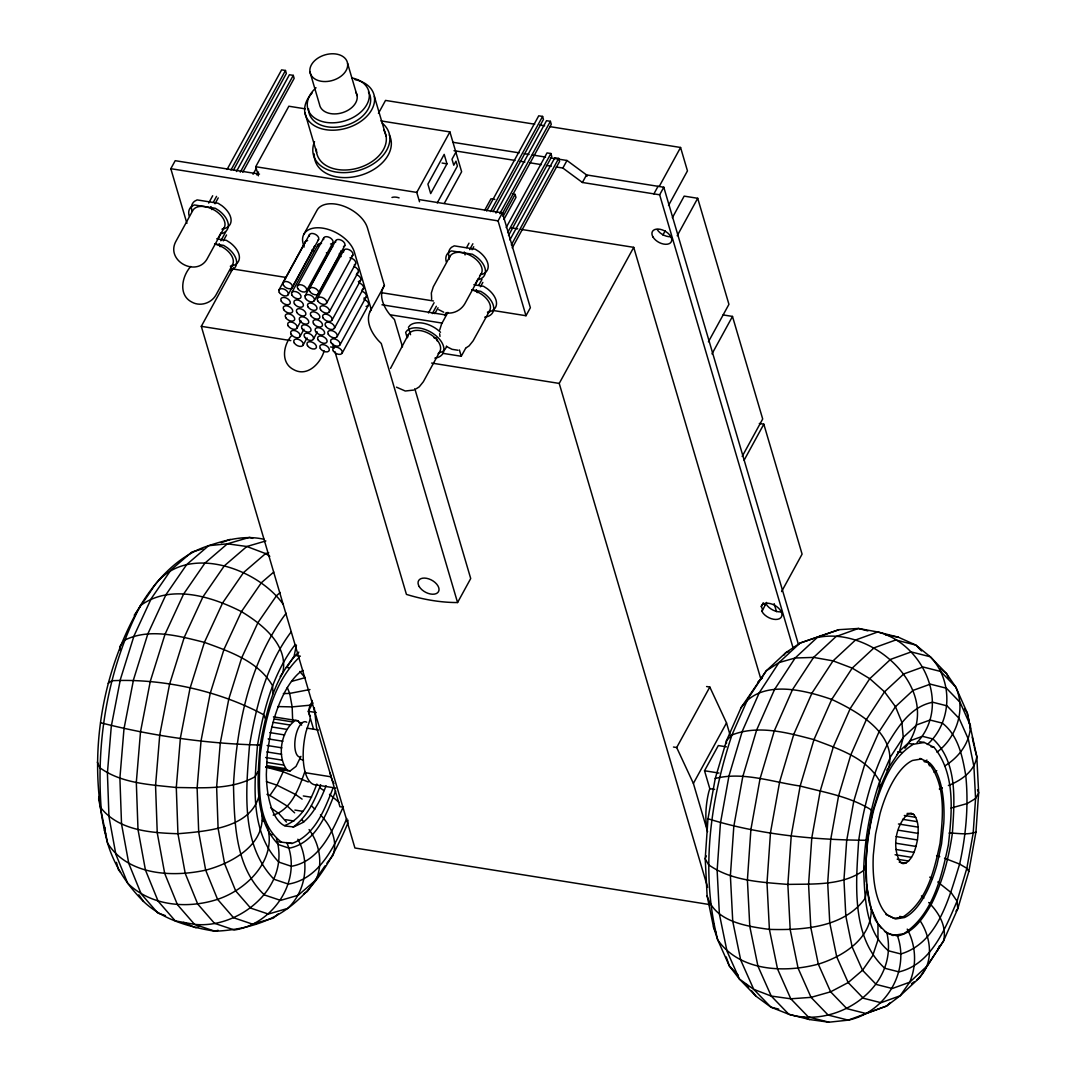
<?xml version="1.0" encoding="UTF-8"?>
<svg xmlns="http://www.w3.org/2000/svg" width="1076" height="1076" viewBox="0 0 1076 1076"><rect width="100%" height="100%" fill="white"/><g stroke="black" fill="none" stroke-linecap="round" stroke-linejoin="round"><path stroke-width="1.5" d="M877.989 923.961L886.96 933.255L897.505 935.932C913.793 932.771 923.168 917.882 931.13 904.714C942.415 882.36 948.857 858.016 952.368 833.322C954.385 801.849 958.259 762.615 933.013 738.983L922.468 736.32L911.063 740.436L899.59 751.088L888.83 767.524L879.509 788.641L872.273 812.999L867.592 838.93L865.817 864.66L867.041 888.453L871.183 908.682L877.989 923.961L877.949 939.926L872.676 955.717L862.522 970.27L848.17 982.576L830.618 991.816L811.048 997.358L790.793 998.797L771.25 996.067L753.725 989.342L739.427 979.079L729.34 965.979L717.732 939.899L713.563 927.189L707.107 895.757L705.21 858.769L707.981 818.769L715.244 778.473L726.515 740.624L741.001 707.793L766.233 670.846L785.816 652.675L800.006 643.085L838.984 629.675L858.379 628.465L877.747 631.975L898.366 637.207L915.837 645.075L930.296 656.764L946.544 673.603L955.811 687.12L967.243 712.81L976.793 756.536L978.662 792.81L975.945 832.057L968.817 871.587L957.774 908.722L943.558 940.922L919.469 977.869L900.168 995.771L886.624 1006.02L848.224 1020.142L828.964 1022.2L809.488 1019.523L788.829 1014.278L770.927 1007.163L755.863 996.107L739.427 979.079L726.986 951.103L719.387 914.075L717.141 870.524L720.409 823.396L728.977 775.93L742.238 731.344L759.293 692.688L778.997 662.574L800.006 643.085L838.984 629.675M726.421 743.529L726.515 740.624L731.949 734.975L747.86 698.916L766.233 670.846L778.997 662.574L795.151 658.001L813.59 657.409L833.053 660.866L852.205 668.115L869.771 678.674L884.526 691.828L895.474 706.676L901.863 722.198L903.275 737.356L899.59 751.088L896.765 754.881M879.509 788.641L879.738 781.364L890.659 756.616L903.275 737.356L916.712 724.874L930.067 720.032L942.428 723.166C958.474 735.742 962.509 756.684 965.777 775.662C968.75 805.278 966.019 835.084 959.644 864.082C949.261 896.994 938.353 942.818 900.827 953.955L888.467 950.807C865.534 931.345 864.862 898.204 863.678 870.444C864.539 840.114 869.852 810.053 879.738 781.364C866.57 757.544 837.881 748.762 813.967 739.642C787.686 732.769 758.351 724.525 731.949 734.975C710.12 800.423 700.328 872.259 717.732 939.899C739.696 971.346 784.323 973.175 818.311 964.136C843.275 956.47 872.3 938.124 871.183 908.682M300.944 756.374L296.021 766.394L290.238 770.846L287.494 770.55C276.33 756.979 281.038 730.389 295.308 720.476L298.039 720.772L301.643 725.13M347.978 820.168L347.804 823.261C334.327 855.433 316.304 887.364 287.709 908.4C267.023 923.692 240.351 930.175 214.918 931.224C189.403 927.055 162.651 919.711 143.485 901.432C126.968 885.01 114.271 865.507 107.573 843.086C86.591 764.081 99.301 676.024 140.431 605.6C156.141 579.507 178.872 554.987 208.636 545.693C226.417 539.762 245.476 534.893 264.171 539.345M266.969 825.225C277.944 858.715 247.399 889.543 217.567 899.334C187.493 909.153 151.097 906.153 127.654 883.208L115.872 854.344L108.972 816.778L107.412 773.093L111.299 726.26L120.364 679.481L134.002 635.916L151.259 598.565L170.976 569.957L191.824 552.042L202.88 548.8M335.618 790.927C327.05 813.537 315.712 842.952 289.148 848.197L278.455 844.606C253.398 818.621 257.487 778.19 260.163 745.049C266.149 712.218 274.219 676.266 298.819 652.123M713.872 923.854L713.563 927.189L716.212 933.134M917.451 839.952C918.379 831.492 919.429 821.499 913.699 814.438L911.143 813.174L908.305 813.631C895.568 824.875 891.708 847.713 900.383 862.387L902.939 863.638L905.763 863.181C913.416 858.164 915.649 848.359 917.451 839.952L896.133 836.563M105.031 827.31L104.453 830.551L105.69 833.591M867.041 888.453L865.117 898.312C844.055 927.781 802.615 930.31 769.394 929.395C746.556 926.315 714.41 921.675 707.107 895.757M296.425 645.049L294.084 656.199L287.063 666.986M439.654 330.117L441.604 323.916L447.912 312.39M726.381 746.825L718.324 745.547L704.524 770.752L709.797 788.654L708.721 792.205A42.959 17.714 -80.9 0 0 706.771 827.552M99.624 795.81L98.642 798.93L107.573 843.086C127.694 875.259 172.079 877.491 205.677 870.148C231.273 863.436 264.79 845.386 261.979 814.707M258.845 796.496C249.874 828.533 205.381 831.345 177.944 833.739C151.218 832.837 119.207 830.699 101.171 808.21C95.952 738.849 108.38 667.604 140.431 605.6C170.331 583.73 211.38 596.346 241.441 611.625C262.329 624.295 288.476 644.874 282.867 672.46L280.217 676.602M304.844 771.653C298.993 788.197 291.502 809.461 273.196 815.137M293.143 827.067C307.185 816.913 314.717 800.49 320.688 784.74M884.499 931.359L892.865 935.488L903.705 933.739C932.973 914.546 941.487 877.034 948.373 844.902C951.951 812.541 955.945 774.343 934.035 747.295L924.271 742.467L913.43 744.229C890.928 757.894 881.917 784.552 874.183 808.278C867.915 832.367 864.902 857.236 866.247 882.105M390.521 368.409L408.342 334.596M706.273 855.891L705.21 858.769L708.559 864.754C731.357 880.948 760.92 882.172 787.861 884.418C813.214 883.813 842.064 885.938 863.678 870.444L865.817 864.66M761.176 606.514L761.566 605.519A11.459 6.833 28.7 0 1 776.872 606.716A11.459 6.833 28.7 0 1 779.401 618.727A11.459 6.833 28.7 0 1 763.207 613.36L761.969 611.397A8.985 5.353 28.7 0 0 761.378 606.783L763.247 602.735M284.736 825.507C302.316 819.092 310.534 800.288 316.882 784.041M333.035 788.089C324.656 809.219 315.268 834.868 292.094 843.436L278.63 841.822M937.559 950.216L939.523 945.764M310.345 718.755L306.028 731.72A42.959 17.714 -80.9 0 0 316.438 784.982L335.766 788.062M308.261 781.983L283.19 771.774L276.989 785.171L269.915 795.446L266.983 794.317M343.392 806.583C332.645 830.255 320.15 861.311 291.34 866.301L278.832 862.105C249.538 831.721 254.326 784.471 257.446 745.722C263.391 710.133 272.847 673.63 295.228 644.578M346.822 818.513C334.972 844.916 320.285 878.675 288.408 884.109L274.044 879.28C240.284 844.714 246.041 789.797 249.484 745.587C256.263 705.681 266.498 664.591 291.273 631.733M186.915 223.351L170.815 168.69L175.2 160.687L259.491 174.124M208.677 203.082L212.685 195.751M227.103 169.403L281.603 69.873L285.463 70.478L286.351 73.477L233.452 170.089M213.344 202.234L216.545 196.37M230.963 170.021L285.463 70.478M215.025 203.754L218.226 197.89M236.424 171.528L289.404 74.755L293.277 75.374L294.151 78.36L242.773 172.2M240.284 172.147L293.277 75.374M190.788 266.445C181.965 276.102 177.93 295.012 191.851 302.087C200.23 306.862 211.447 303.203 216.047 294.864L232.604 264.615M258.401 175.791L255.725 166.726L288.852 106.228L305.288 108.851M217.782 238.711L220.984 232.846M253.048 174.299L256.249 168.448M224.292 227.52L207.735 257.769C197.527 278.442 164.601 260.836 176.168 240.876L192.739 210.627A17.902 10.679 28.7 0 1 215.415 210.761A17.902 10.679 28.7 0 1 222.49 229.686M220.849 240.782L225.651 231.999M256.908 174.917L258.509 171.985M223.324 240.849L226.538 234.985M709.528 904.553L354.919 847.996L201.306 326.337L233.344 267.803M303.728 234.528L316.869 210.519A28.42 16.947 28.7 0 1 342.921 205.893A28.42 16.947 28.7 0 1 367.481 228.004L384.401 285.463L369.888 311.825A43.538 25.959 28.7 0 0 378.322 340.473L381.281 343.513L457.569 602.547A138.535 82.596 28.7 0 1 406.432 594.396L334.932 351.596M278.993 289.861L305.288 241.831M283.163 282.679L309.458 234.662M378.429 113.383L385.531 100.418L534.705 124.211M288.126 294.743L314.421 246.727M292.295 287.574L318.59 239.544M291.731 292.659L318.025 244.642M297.447 285.92L323.741 237.89M306.579 290.816L332.874 242.786M305.154 295.779L331.448 247.762M309.377 288.704L335.672 240.688M291.784 335.403C283.19 344.858 280.392 362.921 293.627 369.606C307.279 377.326 320.635 363.379 324.145 350.857M297.003 328.126L300.984 320.85M314.286 300.675L340.581 252.645M318.523 293.6L344.804 245.57M317.42 298.321L343.715 250.291M299.975 336.546L303.957 329.269M303.082 345.194L307.064 337.918M326.553 303.203L352.847 255.187M313.385 339.236L317.366 331.959M329.296 311.879L355.591 263.862M331.919 320.244L358.214 272.215M334.394 328.288L360.689 280.258M337.138 336.613L363.432 288.583M419.519 201.75L416.775 192.416L449.902 131.918L380.877 120.902M339.922 344.939L366.217 296.909M342.114 353.184L368.409 305.154M446.97 163.834L430.682 193.586L427.898 184.131L444.186 154.379L446.97 163.834L442.075 163.054M455.874 152.187L452.001 159.248L453.763 165.22L455.968 161.185L457.408 166.067L437.233 202.92M444.28 203.431L461.631 171.743L449.902 131.918M449.849 256.572L433.292 286.821L431.341 293.022L431.678 299.343M428.477 312.968L434.085 302.719M484.577 210.493L490.979 198.791L494.852 199.396M466.594 247.561L469.001 243.163M486.634 210.963L538.726 115.818L542.586 116.423L543.461 119.423L492.983 211.636M432.337 313.587L436.345 306.256M469.661 249.632L472.862 243.781M490.495 211.582L542.586 116.423M434.825 313.641L438.026 307.79M472.135 249.699L473.736 246.767M495.955 213.075L546.527 120.7L550.387 121.319L551.275 124.305L502.304 213.747M499.815 213.694L550.387 121.319M444.603 315.497L446.204 312.565M492.942 310.453L525.989 315.725L498.067 220.876L502.438 212.873L419.801 199.692M503.057 216.397L515.095 194.406L512.512 194.003M503.931 219.396L515.969 197.392L515.095 194.406M474.906 284.656L478.107 278.792M506.164 227.561L547.025 152.913L550.899 153.518L551.773 156.518L508.504 235.563M481.416 273.465L464.845 303.714C461.2 309.969 454.045 313.896 446.782 312.981M439.896 351.502L423.339 381.751L419.263 386.822L416.21 388.799M478.766 285.274L481.981 279.41M507.616 232.577L550.899 153.518M480.447 286.794L482.855 282.396M509.876 239.908L554.839 157.795L558.7 158.414L559.587 161.4L512.216 247.91M511.342 244.924L558.7 158.414M556.252 166.995L562.856 168.058L566.985 160.485L586.541 174.917L663.798 187.237L798.432 644.43M443.083 353.372L461.268 356.264L465.652 348.261M489.728 310.56L473.158 340.81L469.096 345.88L466.043 347.857M562.856 168.058L582.398 182.476L586.541 174.917L586.985 176.41M313.546 729.192L308.274 711.29L312.874 702.884M525.989 315.725L530.374 307.723L502.438 212.873M653.899 193.882L658.041 186.323M659.279 186.377L680.57 147.479L549.621 126.591M793.335 648.774L659.655 194.796L663.798 187.237M707.631 887.377L559.224 383.419L633.724 247.346L521.053 229.376M668.532 205.449L687.456 170.882L680.57 147.479M457.569 602.547L470.71 578.538L414.798 388.678M662.883 235.025L665.25 230.708M672.352 217.742L684.175 196.128L697.705 198.293L728.936 304.347L708.425 341.791M677.194 235.752L697.705 198.293M711.989 353.883L732.487 316.425L723.045 314.918M742.184 456.439L762.696 418.981L732.487 316.425M744.108 460.205L763.825 424.186L759.32 423.46M707.578 831.6L693.388 783.422L676.683 747.538L709.81 687.039L706.596 686.528M761.969 611.397L765.91 603.676M781.593 591.585L802.091 554.14L763.825 424.186M693.388 783.422L726.515 722.911L709.81 687.039M384.401 285.463L383.043 287.817A43.538 25.959 28.7 0 0 391.476 316.465L394.435 319.505L402.491 346.849M369.888 311.825L371.26 309.471L354.34 252.013A28.42 16.947 28.7 0 0 322.961 228.179A28.42 16.947 28.7 0 0 303.203 243.862L304.145 247.05M299.262 657.355C273.102 682.709 264.992 720.611 260.11 755.392C259.128 784.512 255.658 822.562 281.643 842.306M257.958 771.667L254.864 776.832C231.206 790.066 202.476 787.713 176.289 787.511C150.331 784.619 121.561 783.624 99.718 767.659L97.338 762.158M151.716 589.809C180.822 541.497 256.115 566.137 283.23 604.335M134.244 615.243L150.842 591.154M286.135 613.253C249.323 662.17 236.881 724.874 233.479 784.834C234.434 822.696 234.985 866.987 264.427 894.963L280.58 900.383L298.2 895.245L316.075 879.872C323.19 863.356 319.545 843.813 309.081 829.583M325.006 865.898L307.346 891.506L303.472 894.048M955.959 911.116L957.774 908.722L957.062 901.19L966.84 868.305L973.161 833.281L975.569 798.513L973.914 766.368L968.306 739.051L959.133 718.418L947.001 705.856L932.757 702.238C910.753 706.502 898.097 726.623 887.337 744.417C872.085 774.599 863.382 807.484 858.648 840.854C856.039 882.764 850.645 937.035 884.795 968.279L899.038 971.884C931.466 963.962 945.091 928.79 957.062 901.19L951.157 892.623L937.774 881.984M326.943 863.221L332.995 855.326C338.133 840.746 330.668 825.319 320.473 814.909M741.001 707.793C760.799 678.647 804.041 689.918 831.721 699.427C857.478 711.424 896.859 733.428 888.83 767.524L886.866 770.066M783.758 655.271L785.816 652.675L788.816 651.585M904.903 748.25C947.149 693.926 874.29 625.143 817.141 637.584L795.151 658.001L774.532 689.514L756.657 729.985L742.776 776.657L733.819 826.355L730.389 875.689L732.743 921.298L740.705 960.061L753.725 989.342L770.927 1007.163L778.701 1009.127M408.382 327.333L410.104 325.261A21.48 12.804 28.7 0 1 440.501 332.282M917.008 742.521C951.44 705.668 923.464 643.542 877.747 631.975L855.474 640.045L833.053 660.866L812.017 692.998L793.792 734.289L779.629 781.889L770.497 832.568L767 882.885L769.394 929.395L777.518 968.925L790.793 998.797L808.345 1016.968L828.964 1022.2M927.337 744.511C952.152 722.346 953.484 680.678 930.296 656.764L911.184 651.921L890.538 659.386L869.771 678.674L850.269 708.465L833.389 746.717L820.275 790.82L811.802 837.787L808.574 884.405L810.793 927.499L818.311 964.136L830.618 991.816L846.879 1008.656L865.978 1013.498L886.624 1006.02L890.296 1002.617M757.719 682.238L762.481 677.826M273.761 572.055L261.374 582.708L241.441 611.625L223.983 649.379L210.21 693.415L201.051 740.705L197.123 788.035L198.697 832.192L205.677 870.148L217.567 899.334L233.573 917.747L252.604 924.149L273.358 918.084L278.307 913.82M280.217 592.499L276.532 595.66L257.944 622.627L241.683 657.84L228.825 698.889L220.284 742.991L216.626 787.121L218.092 828.291L224.602 863.692L235.698 890.915L250.627 908.09L268.368 914.049L287.709 908.4C306.27 890.928 310.076 861.284 297.85 839.24M936.981 752.218C956.335 737.531 966.113 709.958 955.811 687.12L940.72 671.478L922.979 666.986L903.813 673.926L884.526 691.828L866.422 719.481L850.753 755.002L838.567 795.958L830.699 839.562L827.7 882.845L829.757 922.858L836.738 956.887L848.17 982.576L863.275 998.219L881.002 1002.711L900.168 995.771L909.664 982.227L927.149 965.992L943.558 940.922C947.082 926.396 938.716 912.381 928.709 902.508M108.232 683.354L111.743 680.731C162.678 678.324 218.482 690.59 263.472 714.625L265.315 718.459M867.592 838.93L865.777 840.275C812.945 839.872 758.445 834.438 707.981 818.769M885.925 914.412L894.022 918.406L903.006 916.954C927.27 901.042 934.331 869.946 940.034 843.315C943.006 816.482 946.315 784.821 928.144 762.413L924.876 761.889M911.426 983.773L914.102 981.81M916.779 979.832C934.412 965.468 931.776 938.689 920.37 921.15M818.271 637.207L820.867 635.526M934.089 772.259L936.752 770.672M944.768 765.937C958.824 757.37 970.108 742.669 970.471 725.695L960.101 702.399L946.423 688.223L930.337 684.148L912.959 690.442L895.474 706.676L879.065 731.747L864.848 763.947L853.806 801.082L846.678 840.612L843.961 879.859L845.83 916.133L852.152 946.974L862.522 970.27L876.2 984.432L892.286 988.521L909.664 982.227C917.021 965.253 915.958 945.32 907.243 929.099M303.244 670.469L300.608 671.747A82.274 33.921 -80.9 0 0 270.493 733.079L267.238 753.98L266.337 774.411A79.705 32.858 -80.9 0 0 285.086 826.005L293.748 826.946L302.961 822.454A82.274 33.921 -80.9 0 0 326.055 785.722M923.988 761.539L926.987 760.1M715.244 778.473C742.924 771.384 772.487 782.064 800.167 786.031C824.203 792.38 849.905 796.469 871.251 809.892L872.273 812.999M975.945 832.057C967.512 835.312 957.922 833.039 949.059 833.08M939.294 789.017L942.32 787.861M948.386 785.534C961.164 780.409 974.856 771.263 976.793 756.536L974.224 746.825M221.293 542.707L230.224 539.385M265.866 540.946L246.834 546.5L227.399 543.81L208.636 545.693L186.726 564.523L166 594.611L147.842 633.885L133.518 679.682L123.982 728.882L119.893 778.123L121.534 824.041L128.797 863.53L141.171 893.887L157.822 913.053L165.435 915.609M268.704 552.687L265.597 553.589L243.553 572.553L222.678 602.829L204.413 642.359L189.995 688.438L180.405 737.948L176.289 787.511L177.944 833.739L185.247 873.47L197.702 904.028L214.46 923.316L234.38 930C273.519 924.055 302.854 880.087 286.767 842.481M198.724 926.786L195.563 927.7L183.593 922.374M218.092 930.296L214.918 931.224L194.554 924.378L175.24 920.881L158.145 901.217L145.448 870.054L137.997 829.515L136.316 782.373L140.512 731.828L150.29 681.337L165.005 634.329L183.633 594.019L204.911 563.138L227.399 543.81L249.565 537.327L252.685 538.377M291.515 681.404L305.127 677.678L299.706 671.451M260.163 745.049C206.834 743.745 152.308 735.971 100.606 722.736M413.83 390.05L405.262 391.018L396.452 387.158M309.955 689.514L289.686 693.415L283.338 693.59M951.09 808.076L967.216 803.543L975.569 798.513L978.662 792.81L977.479 789.824M921.581 758.983L912.596 760.436A82.274 33.921 -80.9 0 0 880.074 813.537L875.568 834.075L873.322 854.949A79.705 32.858 -80.9 0 0 887.458 914.99L895.555 918.985L904.539 917.519A82.274 33.921 -80.9 0 0 937.062 864.432L941.554 843.893L943.8 823.019A79.705 32.858 -80.9 0 0 929.677 762.965L920.047 758.419M311.193 705.076L292.161 706.892L277.756 706.569M251.354 923.921L256.101 923.652M299.088 722.642L302.275 722.695M457.946 350.251L452.055 349.31L447.011 346.768M539.681 125.004L544.658 125.798M453.211 142.341L519.17 152.859M524.12 153.653L529.069 154.446M532.364 154.971L545.559 157.069M550.509 157.863L566.985 160.485M454.018 150.694L515.027 160.432M519.977 161.212L524.927 162.005M529.876 162.799L541.416 164.641M546.366 165.422L551.302 166.215M582.398 182.476L659.655 194.796M255.725 166.726L416.775 192.416M170.815 168.69L498.067 220.876M511.1 227.789L517.731 228.852M216.72 238.805L226.404 240.351L230.143 242.746A21.48 12.804 28.7 0 1 230.318 266.216M473.844 284.75L483.527 286.297L487.253 288.691A21.48 12.804 28.7 0 1 487.441 312.161M214.662 243.956L223.647 245.395L227.386 247.789A21.48 12.804 28.7 0 1 230.291 270.641M471.772 289.901L480.77 291.34L484.496 293.735A21.48 12.804 28.7 0 1 484.684 317.205M231.797 268.812L286.337 277.5M382.209 292.793L433.44 300.971M381.967 304.79L446.419 315.066M390.803 314.891L442.034 323.069M433.843 337.689L436.426 338.106L437.3 341.092M201.306 326.337L290.789 340.608M330.561 346.956L333.869 347.481M431.637 363.069L559.224 383.419M919.751 741.754L924.271 742.467M931.022 746.811L934.035 747.295M908.924 743.503L913.43 744.229M295.846 655.472L300.365 656.199M897.747 751.72L902.266 752.447M286.337 667.335L289.336 667.819M673.468 747.026L676.683 747.538M878.931 785.117L881.943 785.601M704.524 770.752L719.01 773.066M308.274 711.29L316.317 712.568M907.135 813.389L913.699 814.438M904.324 815.5L915.797 817.33M273.439 716.845L298.039 720.772M274.353 719.01L292.39 721.888M902.549 819.307L917.303 821.66M709.797 788.654L714.625 789.434M273.116 722.319L289.511 724.928M307.104 728.17L318.375 729.972M898.433 823.987L918.11 827.135M272.094 727.026L286.848 729.38M898.473 830.228L918.151 833.375M269.834 732.595L284.602 734.948M268.139 738.889L282.894 741.243M896.348 843.302L916.026 846.435M267.117 745.48L281.872 747.833M895.958 849.489L913.995 852.367M266.821 751.922L281.589 754.276M895.097 854.734L911.493 857.343M265.664 757.517L282.06 760.14M897.209 859.213L908.682 861.042M899.213 862.145L905.763 863.181M266.875 762.386L283.27 765.009M267.09 765.682L285.127 768.56M305.369 772.716L331.126 776.832M265.637 766.932L290.238 770.846M287.494 770.55L266.189 767.161L283.19 771.774M303.311 795.958L311.515 797.262M343.15 807.215L339.922 806.704L316.465 727.04L314.286 707.712M294.891 810.067L303.082 811.371M899.724 916.429L903.006 916.954M285.745 819.71L293.95 821.015M262.45 820.611L265.463 821.082M269.551 834.196L272.551 834.68M289.081 842.952L292.094 843.436M885.481 634.867L898.366 637.207M867.915 630.886L858.379 628.465L836.052 636.548L813.59 657.409L792.501 689.622L774.249 730.994L760.06 778.688L750.9 829.488L747.403 879.912L749.797 926.517L757.934 966.14L771.25 996.067L788.829 1014.278C837.626 1029.006 898.931 986.948 886.96 933.255M300.406 759.279L303.486 760.06M936.591 855.635L939.765 856.671M944.526 858.218L959.644 864.082L966.84 868.305L968.817 871.587M266.418 781.66L276.989 785.171L295.443 794.424L302.1 799.132M443.742 312.215L438.699 309.673M803.382 1017.102L809.488 1019.523M929.718 877.142L932.408 878.756M269.915 795.446L287.346 806.153L294.636 812.837M269.807 556.346L265.597 553.589L246.834 546.5L224.292 565.868L202.96 596.817L184.292 637.221L169.551 684.323L159.746 734.935L155.549 785.574L157.244 832.824L164.695 873.443L177.432 904.674L194.554 924.378C240.069 928.951 291.004 886.274 276.451 838.567M319.747 787.74L323.93 790.551M329.498 794.303L339.075 802.373M270.627 807.686L278.805 813.496L286.445 822.037M940.37 668.68L946.544 673.603L948.494 677.974M921.433 895.918L923.854 898.11M311.435 805.736L314.824 809.179M921.54 650.967L915.837 645.075L895.757 639.978L874.062 647.833L852.205 668.115L831.721 699.427L813.967 739.642L800.167 786.031L791.263 835.406L787.861 884.418L790.201 929.731L798.11 968.252L811.048 997.358L828.143 1015.058L848.224 1020.142C885.05 1012.516 910.175 972.018 897.505 935.932M738.096 975.058L729.34 965.979L726.206 956.954M120.606 872.313L118.508 869.892L116.437 862.374M746.704 984.446L748.735 987.028M751.788 990.915L755.863 996.107M964.446 708.963L967.243 712.81L970.565 729.017M875.07 919.603L881.311 928.211M301.926 819.508L303.714 822.037M138.817 894.788L143.485 901.432M766.112 603.838L767.349 605.788A11.459 6.833 28.7 0 0 782.212 611.625M927.633 761.539L929.543 765.856M287.279 687.497L289.686 693.415L292.161 706.892L292.672 721.001M869.838 904.539L874.546 918.097M774.155 603.636L776.522 611.679M633.724 247.346L760.799 678.848M726.515 722.911L730.308 735.769M476.359 289.659L477.246 292.645M464.186 251.945L465.074 254.931M459.398 349.942L461.268 356.264M374.354 96.369L386.082 136.195M347.561 63.269A19.328 13.316 -16.4 0 1 321.32 81.278A19.328 13.316 -16.4 0 1 317.433 58.454A19.328 13.316 -16.4 0 1 347.561 63.269L357.084 95.629M408.813 328.812L410.548 334.703M407.212 337.783L405.625 332.376L407.333 330.305A21.48 12.804 28.7 0 1 438.053 337.622A21.48 12.804 28.7 0 1 434.852 358.147M309.982 72.079L319.505 104.439A19.328 13.316 -16.4 0 0 342.975 112.523A19.328 13.316 -16.4 0 0 355.874 92.361M304.885 112.657L316.613 152.483M332.565 343.553L333.99 348.382M210.936 206.619L211.811 209.605M219.248 243.714L220.123 246.7M972.233 737.114L973.901 745.211M311.932 700.301L312.497 703.381M866.476 883.719L869.314 903.033M439.64 333.721L439.99 336.438M273.062 693.697L272.524 685.694C258.482 661.296 229.444 651.478 204.413 642.359C178.804 635.997 149.362 627.698 124.399 640.287L119.705 646.689L119.92 649.891M446.54 346.015A21.48 12.804 28.7 0 1 440.353 352.484M407.616 337.353A17.902 10.679 28.7 0 1 428.988 333.56A17.902 10.679 28.7 0 1 438.093 353.668M382.209 123.148A39.382 27.129 -16.4 0 1 357.905 170.68A39.382 27.129 -16.4 0 1 314.528 141.615M389.297 134.957A39.382 27.129 -16.4 0 1 358.389 175.913A39.382 27.129 -16.4 0 1 314.3 153.976M352 77.956A31.715 21.856 -16.4 0 1 364.576 108.017A31.715 21.856 -16.4 0 1 319.101 120.431A31.715 21.856 -16.4 0 1 316.035 87.775M368.449 91.931A31.715 21.856 -16.4 0 1 345.302 125.61A31.715 21.856 -16.4 0 1 308.57 108.851M391.973 197.459A10.747 6.402 28.7 0 1 399.088 197.876M383.836 130.169A35.737 24.627 -16.4 0 1 357.757 168.125A35.737 24.627 -16.4 0 1 316.371 149.241M355.053 79.637A35.737 24.627 -16.4 0 1 369.862 112.671A35.737 24.627 -16.4 0 1 319.962 128.246A35.737 24.627 -16.4 0 1 312.121 93.047M481.86 274.447A21.48 12.804 28.7 0 0 478.954 251.596L475.215 249.202L454.247 245.853L451.624 247.238A21.48 12.804 28.7 0 0 449.069 256.895M449.122 259.316A17.902 10.679 28.7 0 1 470.508 255.523A17.902 10.679 28.7 0 1 479.614 275.631M479.102 279.491A21.48 12.804 28.7 0 0 476.184 256.639L472.458 254.245L451.476 250.896L448.853 252.268A21.48 12.804 28.7 0 0 446.311 261.939M471.691 289.928A17.902 10.679 28.7 0 1 487.818 300.271A17.902 10.679 28.7 0 1 487.926 312.726M214.568 243.983A17.902 10.679 28.7 0 1 230.708 254.326A17.902 10.679 28.7 0 1 230.802 266.781M222.019 229.121A21.48 12.804 28.7 0 0 221.831 205.65L218.092 203.256L197.123 199.907L194.5 201.293A21.48 12.804 28.7 0 0 191.945 210.95M221.992 233.546A21.48 12.804 28.7 0 0 219.074 210.694L215.334 208.3L194.366 204.951L191.743 206.323A21.48 12.804 28.7 0 0 189.188 215.994M361.832 291.179A5.178 3.093 28.7 0 1 366.311 295.214A5.178 3.093 28.7 0 1 363.876 298.133M359.371 281.307A5.178 3.093 28.7 0 1 358.348 281.482M356.304 274.528A5.178 3.093 28.7 0 1 360.164 280.89M364.024 299.424A5.178 3.093 28.7 0 1 368.503 303.445A5.178 3.093 28.7 0 1 366.069 306.378M359.048 282.853A5.178 3.093 28.7 0 1 363.352 286.404A5.178 3.093 28.7 0 1 362.114 289.632M353.816 266.485A5.178 3.093 28.7 0 1 358.12 270.036A5.178 3.093 28.7 0 1 356.896 273.264M312.04 249.766A5.178 3.093 28.7 0 1 314.407 251.031M326.378 252.82A5.178 3.093 28.7 0 1 328.462 254.42M338.711 255.389A5.178 3.093 28.7 0 1 341.079 256.653M349.969 257.81A5.178 3.093 28.7 0 1 355.255 261.199A5.178 3.093 28.7 0 1 354.273 264.898M305.073 242.625A5.178 3.093 28.7 0 1 307.615 240.607M314.622 245.92A5.178 3.093 28.7 0 1 313.896 247.346M317.931 246.337A5.178 3.093 28.7 0 1 321.522 243.485M340.675 250.95A5.178 3.093 28.7 0 1 339.263 253.694M331.354 249.457A5.178 3.093 28.7 0 1 332.766 246.713M343.621 251.986A5.178 3.093 28.7 0 1 349.687 249.982A5.178 3.093 28.7 0 1 351.529 256.222M309.363 236.357A5.178 3.093 28.7 0 1 314.824 234.057A5.178 3.093 28.7 0 1 318.066 240.177M323.647 239.598A5.178 3.093 28.7 0 1 326.848 236.693A5.178 3.093 28.7 0 1 332.713 240.446A5.178 3.093 28.7 0 1 330.534 244.01M335.577 242.382A5.178 3.093 28.7 0 1 341.657 240.378A5.178 3.093 28.7 0 1 343.486 246.619M333.977 783.53A42.959 17.714 -80.9 0 1 330.117 772.676M310.439 715.957A7.155 2.946 -80.9 0 1 309.108 709.151A7.155 2.946 -80.9 0 1 312.215 702.278M300.312 757.101A17.902 7.384 -80.9 0 1 295.496 737.181A17.902 7.384 -80.9 0 1 306.741 722.238M766.475 602.452A8.985 5.353 28.7 0 1 765.211 604.927M670.59 236.733A10.747 6.402 28.7 0 1 657.207 229.565M325.598 326.055A5.178 3.093 28.7 0 0 333.869 328.92A5.178 3.093 28.7 0 0 330.009 322.558A5.178 3.093 28.7 0 0 325.598 326.055M419.263 586.635A11.365 6.779 28.7 0 0 437.421 592.903A11.365 6.779 28.7 0 0 428.947 578.942A11.365 6.779 28.7 0 0 419.263 586.635M283.728 309.673A5.178 3.093 28.7 0 0 292 312.538A5.178 3.093 28.7 0 0 288.139 306.176A5.178 3.093 28.7 0 0 283.728 309.673M296.909 312.524A5.178 3.093 28.7 0 0 305.18 315.376A5.178 3.093 28.7 0 0 301.32 309.014A5.178 3.093 28.7 0 0 296.909 312.524M285.759 317.689A5.178 3.093 28.7 0 0 294.03 320.554A5.178 3.093 28.7 0 0 290.17 314.192A5.178 3.093 28.7 0 0 285.759 317.689M299.787 320.675A5.178 3.093 28.7 0 0 308.072 323.54A5.178 3.093 28.7 0 0 304.199 317.178A5.178 3.093 28.7 0 0 299.787 320.675M305.49 298.442A5.178 3.093 28.7 0 0 313.762 301.307A5.178 3.093 28.7 0 0 309.901 294.945A5.178 3.093 28.7 0 0 305.49 298.442M279.33 292.511A5.178 3.093 28.7 0 0 287.601 295.375A5.178 3.093 28.7 0 0 283.741 289.014A5.178 3.093 28.7 0 0 279.33 292.511M310.883 315.658A5.178 3.093 28.7 0 0 319.155 318.523A5.178 3.093 28.7 0 0 315.281 312.161A5.178 3.093 28.7 0 0 310.883 315.658M320.5 309.646A5.178 3.093 28.7 0 0 328.785 312.511A5.178 3.093 28.7 0 0 324.912 306.149A5.178 3.093 28.7 0 0 320.5 309.646M292.067 295.322A5.178 3.093 28.7 0 0 300.339 298.186A5.178 3.093 28.7 0 0 296.478 291.825A5.178 3.093 28.7 0 0 292.067 295.322M313.519 323.594A5.178 3.08 28.7 0 0 321.791 326.458A5.178 3.08 28.7 0 0 317.931 320.097A5.178 3.08 28.7 0 0 313.519 323.594M317.756 300.971A5.178 3.093 28.7 0 0 326.028 303.836A5.178 3.093 28.7 0 0 322.168 297.474A5.178 3.093 28.7 0 0 317.756 300.971M283.499 285.342A5.178 3.093 28.7 0 0 291.771 288.193A5.178 3.093 28.7 0 0 287.911 281.845A5.178 3.093 28.7 0 0 283.499 285.342M297.783 288.583A5.178 3.093 28.7 0 0 306.055 291.435A5.178 3.093 28.7 0 0 302.195 285.086A5.178 3.093 28.7 0 0 297.783 288.583M309.727 291.367A5.178 3.093 28.7 0 0 317.998 294.232A5.178 3.093 28.7 0 0 314.125 287.87A5.178 3.093 28.7 0 0 309.727 291.367M288.207 325.894A5.178 3.093 28.7 0 0 296.478 328.745A5.178 3.093 28.7 0 0 292.618 322.383A5.178 3.093 28.7 0 0 288.207 325.894M302.06 328.678A5.178 3.093 28.7 0 0 310.332 331.543A5.178 3.093 28.7 0 0 306.472 325.181A5.178 3.093 28.7 0 0 302.06 328.678M291.179 334.313A5.178 3.093 28.7 0 0 299.451 337.178A5.178 3.093 28.7 0 0 295.591 330.816A5.178 3.093 28.7 0 0 291.179 334.313M304.589 337.017A5.178 3.093 28.7 0 0 312.86 339.868A5.178 3.093 28.7 0 0 309 333.506A5.178 3.093 28.7 0 0 304.589 337.017M318.133 339.855A5.178 3.093 28.7 0 0 326.418 342.706A5.178 3.093 28.7 0 0 322.544 336.358A5.178 3.093 28.7 0 0 318.133 339.855M294.286 342.962A5.178 3.093 28.7 0 0 302.571 345.813A5.178 3.093 28.7 0 0 298.698 339.451A5.178 3.093 28.7 0 0 294.286 342.962M307.48 345.584A5.178 3.093 28.7 0 0 315.752 348.436A5.178 3.093 28.7 0 0 311.892 342.087A5.178 3.093 28.7 0 0 307.48 345.584M323.123 318.012A5.178 3.093 28.7 0 0 331.395 320.877A5.178 3.093 28.7 0 0 327.534 314.515A5.178 3.093 28.7 0 0 323.123 318.012M281.334 301.293A5.178 3.093 28.7 0 0 289.605 304.158A5.178 3.093 28.7 0 0 285.745 297.796A5.178 3.093 28.7 0 0 281.334 301.293M294.447 303.809A5.178 3.093 28.7 0 0 302.719 306.673A5.178 3.093 28.7 0 0 298.846 300.312A5.178 3.093 28.7 0 0 294.447 303.809M308.018 306.916A5.178 3.093 28.7 0 0 316.29 309.78A5.178 3.093 28.7 0 0 312.417 303.419A5.178 3.093 28.7 0 0 308.018 306.916M331.126 342.706A5.178 3.093 28.7 0 0 339.397 345.571A5.178 3.093 28.7 0 0 335.537 339.209A5.178 3.093 28.7 0 0 331.126 342.706M333.318 350.951A5.178 3.093 28.7 0 0 341.59 353.802A5.178 3.093 28.7 0 0 337.729 347.44A5.178 3.093 28.7 0 0 333.318 350.951M320.339 348.463A5.178 3.093 28.7 0 0 328.61 351.314A5.178 3.093 28.7 0 0 324.75 344.952A5.178 3.093 28.7 0 0 320.339 348.463M315.645 331.556A5.178 3.093 28.7 0 0 323.916 334.407A5.178 3.093 28.7 0 0 320.056 328.046A5.178 3.093 28.7 0 0 315.645 331.556M328.341 334.38A5.178 3.093 28.7 0 0 336.613 337.245A5.178 3.093 28.7 0 0 332.753 330.883A5.178 3.093 28.7 0 0 328.341 334.38M653.065 237.124A10.747 6.402 28.7 0 0 670.213 243.055A10.747 6.402 28.7 0 0 662.197 229.861A10.747 6.402 28.7 0 0 653.065 237.124"/></g></svg>
